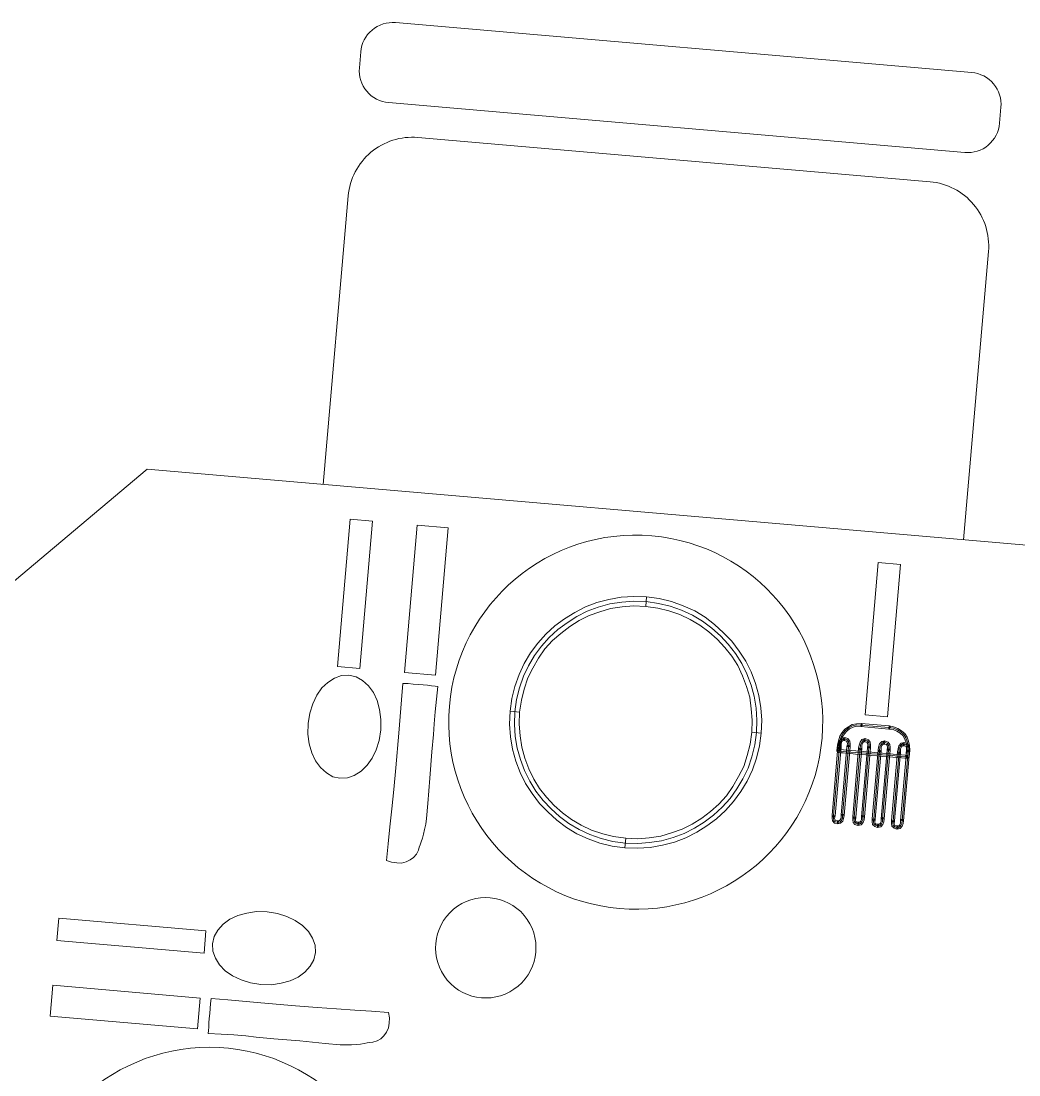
# Model space of a CAD drawing. Header units: millimetres. Extents: x 27 to 3754, y 31 to 1224.
# Drawn here: x 192.9 to 257, y 888.8 to 956.4 of the extents above; entities that cross this region are included whole.
import ezdxf

# ---------------------------------------------------------------- set-up
doc = ezdxf.new("R2010")
doc.units = ezdxf.units.MM
doc.layers.add('forniture', color=253, linetype='Continuous', lineweight=9)
doc.styles.add('DIM', font='Arial')

# ---------------------------------------------------------------- blocks, each defined once
blk = doc.blocks.new('b62', base_point=(157.3746, 791.9181))
at = {"layer": 'forniture'}
for p, q in [((253.973712, 953.105829), (216.98303, 956.306785)), ((214.750161, 954.429578), (214.661246, 953.402059)), ((253.529135, 947.968234), (216.538453, 951.16919)), ((255.850919, 950.87296), (255.762004, 949.845441)), ((251.296266, 946.091027), (218.41566, 948.936322)), ((213.949922, 945.181908), (212.347804, 926.667613)), ((255.05068, 941.62529), (253.448562, 923.110995)), ((201.045095, 927.645683), (192.11362, 920.136855)), ((369.558203, 913.063549), (201.045095, 927.645683)), ((214.075319, 924.430514), (213.257481, 914.979464)), ((215.504204, 924.306866), (214.075319, 924.430514)), ((214.075319, 924.430514), (214.075319, 924.430514)), ((214.686366, 914.855816), (215.504204, 924.306866)), ((218.382385, 924.057805), (217.564547, 914.606755)), ((220.362411, 923.886466), (218.382385, 924.057805)), ((218.382385, 924.057805), (218.382385, 924.057805)), ((219.544573, 914.435416), (220.362411, 923.886466)), ((247.974425, 921.661608), (247.128324, 911.883956)), ((249.403309, 921.537961), (247.974425, 921.661608)), ((247.974425, 921.661608), (247.974425, 921.661608)), ((248.557209, 911.760309), (249.403309, 921.537961)), ((230.679444, 919.291902), (229.901213, 919.091894)), ((231.472788, 919.428906), (230.679444, 919.291902)), ((232.279479, 919.482493), (231.472788, 919.428906)), ((232.273396, 919.174537), (231.50753, 919.117417)), ((233.073021, 919.146473), (232.273396, 919.174537)), ((233.099517, 919.452662), (232.279479, 919.482493)), ((233.046525, 918.840283), (233.099517, 919.452662)), ((233.099517, 919.452662), (233.046525, 918.840283)), ((233.865581, 919.036758), (233.073021, 919.146473)), ((233.073021, 919.146473), (233.073021, 919.146473)), ((233.91249, 919.341181), (233.099517, 919.452662)), ((233.099517, 919.452662), (233.099517, 919.452662)), ((234.697984, 919.149816), (233.91249, 919.341181)), ((235.456, 918.878567), (234.697984, 919.149816)), ((229.177155, 918.804937), (228.488623, 918.453209)), ((229.29708, 918.527208), (228.630727, 918.194126)), ((229.901213, 919.091894), (229.177155, 918.804937)), ((229.99896, 918.795519), (229.29708, 918.527208)), ((229.417006, 918.249479), (230.096706, 918.499144)), ((230.736365, 918.99906), (229.99896, 918.795519)), ((230.096706, 918.499144), (230.793286, 918.706217)), ((231.50753, 919.117417), (230.736365, 918.99906)), ((230.793286, 918.706217), (231.542272, 918.805929)), ((231.542272, 918.805929), (232.267312, 918.866581)), ((232.267312, 918.866581), (233.046525, 918.840283)), ((233.046525, 918.840283), (233.046525, 918.840283)), ((233.046525, 918.840283), (233.818673, 918.732335)), ((233.818673, 918.732335), (234.522517, 918.548036)), ((234.61025, 918.848926), (233.865581, 919.036758)), ((234.522517, 918.548036), (235.24324, 918.321145)), ((235.34962, 918.599856), (234.61025, 918.848926)), ((236.0411, 918.272668), (235.34962, 918.599856)), ((236.188305, 918.547847), (235.456, 918.878567)), ((236.852306, 918.140775), (236.188305, 918.547847)), ((227.835617, 918.03671), (227.22167, 917.596265)), ((227.9999, 917.796273), (227.406366, 917.354063)), ((228.488623, 918.453209), (227.835617, 918.03671)), ((228.630727, 918.194126), (227.9999, 917.796273)), ((228.164184, 917.555837), (228.772832, 917.935043)), ((228.772832, 917.935043), (229.417006, 918.249479)), ((235.24324, 918.321145), (235.893894, 917.997489)), ((235.893894, 917.997489), (236.520603, 917.634775)), ((236.686454, 917.887775), (236.0411, 918.272668)), ((237.285685, 917.445177), (236.686454, 917.887775)), ((237.470182, 917.675997), (236.852306, 918.140775)), ((227.22167, 917.596265), (226.639716, 917.050225)), ((227.406366, 917.354063), (226.848357, 916.847081)), ((227.056999, 916.643937), (227.591062, 917.11186)), ((227.591062, 917.11186), (228.164184, 917.555837)), ((236.520603, 917.634775), (237.101187, 917.214356)), ((237.101187, 917.214356), (237.635646, 916.736232)), ((237.83879, 916.944874), (237.285685, 917.445177)), ((238.041934, 917.153515), (237.470182, 917.675997)), ((238.571095, 916.614153), (238.041934, 917.153515)), ((226.117234, 916.478473), (225.652457, 915.860597)), ((226.639716, 917.050225), (226.117234, 916.478473)), ((226.848357, 916.847081), (226.348054, 916.293975)), ((226.578875, 916.109478), (227.056999, 916.643937)), ((237.635646, 916.736232), (238.123982, 916.200403)), ((238.347538, 916.407278), (237.83879, 916.944874)), ((239.050598, 915.97626), (238.571095, 916.614153)), ((225.652457, 915.860597), (225.243618, 915.176183)), ((226.348054, 916.293975), (225.905456, 915.694745)), ((226.158456, 915.528894), (226.578875, 916.109478)), ((238.123982, 916.200403), (238.569725, 915.647694)), ((238.810162, 915.811977), (238.347538, 916.407278)), ((239.208014, 915.18115), (238.810162, 915.811977)), ((239.467097, 915.323254), (239.050598, 915.97626)), ((225.243618, 915.176183), (224.914664, 914.464291)), ((225.905456, 915.694745), (225.518797, 915.028978)), ((225.793975, 914.881772), (226.158456, 915.528894)), ((238.569725, 915.647694), (238.948932, 915.039046)), ((239.541096, 914.514797), (239.208014, 915.18115)), ((239.818825, 914.634722), (239.467097, 915.323254)), ((213.515978, 914.401827), (213.069649, 914.234794)), ((213.257481, 914.979464), (214.686366, 914.855816)), ((213.990768, 914.422438), (213.515978, 914.401827)), ((214.454959, 914.320573), (213.990768, 914.422438)), ((213.990768, 914.422438), (213.990768, 914.422438)), ((217.564547, 914.606755), (219.544573, 914.435416)), ((224.914664, 914.464291), (224.643415, 913.706275)), ((225.518797, 915.028978), (225.193375, 914.357911)), ((225.472086, 914.251531), (225.793975, 914.881772)), ((238.948932, 915.039046), (239.263367, 914.394871)), ((239.807641, 913.792505), (239.541096, 914.514797)), ((240.104016, 913.890251), (239.818825, 914.634722)), ((212.6349, 913.963933), (212.254324, 913.606121)), ((213.069649, 914.234794), (212.6349, 913.963933)), ((214.865961, 914.079352), (214.454959, 914.320573)), ((215.247718, 913.737835), (214.865961, 914.079352)), ((215.561171, 913.319966), (215.247718, 913.737835)), ((217.370046, 912.834389), (217.461898, 913.895846)), ((217.461898, 913.895846), (217.790267, 913.887996)), ((217.790267, 913.887996), (218.116869, 913.859734)), ((218.116869, 913.859734), (218.443471, 913.831472)), ((218.443471, 913.831472), (218.749661, 913.804976)), ((218.749661, 913.804976), (219.035437, 913.780247)), ((219.035437, 913.780247), (219.299035, 913.736871)), ((219.299035, 913.736871), (219.523574, 913.717441)), ((225.193375, 914.357911), (224.944305, 913.618541)), ((225.245195, 913.530807), (225.472086, 914.251531)), ((239.263367, 914.394871), (239.511266, 913.694759)), ((240.012948, 913.075512), (239.807641, 913.792505)), ((240.305791, 913.132433), (240.104016, 913.890251)), ((211.926154, 913.140947), (211.672569, 912.587058)), ((212.254324, 913.606121), (211.926154, 913.140947)), ((215.804555, 912.805333), (215.561171, 913.319966)), ((219.523574, 913.717441), (219.707288, 913.701543)), ((219.707288, 913.701543), (219.61622, 912.886804)), ((224.643415, 913.706275), (224.45205, 912.920781)), ((224.944305, 913.618541), (224.756473, 912.873872)), ((225.060896, 912.826964), (225.245195, 913.530807)), ((239.511266, 913.694759), (239.720106, 913.018591)), ((240.131306, 912.304347), (240.012948, 913.075512)), ((240.442794, 912.339089), (240.305791, 913.132433)), ((211.672569, 912.587058), (211.476689, 911.987043)), ((215.959222, 912.216116), (215.804555, 912.805333)), ((217.186341, 910.711475), (217.370046, 912.834389)), ((219.61622, 912.886804), (219.525152, 912.072065)), ((224.45205, 912.920781), (224.340569, 912.107808)), ((224.756473, 912.873872), (224.646758, 912.081312)), ((224.952948, 912.054816), (225.060896, 912.826964)), ((239.720106, 913.018591), (239.819817, 912.269605)), ((211.476689, 911.987043), (211.377572, 911.316959)), ((216.049119, 911.591372), (215.959222, 912.216116)), ((219.525152, 912.072065), (219.458029, 911.296385)), ((224.340569, 912.107808), (224.310739, 911.28777)), ((224.340569, 912.107808), (224.340569, 912.107808)), ((224.340569, 912.107808), (224.952948, 912.054816)), ((224.952948, 912.054816), (224.340569, 912.107808)), ((224.646758, 912.081312), (224.618694, 911.281686)), ((224.92665, 911.275603), (224.952948, 912.054816)), ((224.952948, 912.054816), (224.952948, 912.054816)), ((239.819817, 912.269605), (239.880469, 911.544565)), ((240.188425, 911.538482), (240.131306, 912.304347)), ((240.496381, 911.532398), (240.442794, 912.339089)), ((247.128324, 911.883956), (248.557209, 911.760309)), ((211.377572, 911.316959), (211.360107, 910.639809)), ((216.031653, 910.914222), (216.049119, 911.591372)), ((219.458029, 911.296385), (219.420151, 910.621002)), ((224.310739, 911.28777), (224.362559, 910.460666)), ((224.618694, 911.281686), (224.674047, 910.495408)), ((224.985536, 910.53015), (224.92665, 911.275603)), ((239.880469, 911.544565), (239.854171, 910.765352)), ((240.160361, 910.738856), (240.188425, 911.538482)), ((240.46655, 910.71236), (240.496381, 911.532398)), ((246.053917, 911.113178), (245.835659, 910.967541)), ((245.891598, 910.901004), (246.089443, 911.048408)), ((246.292587, 911.257049), (246.053917, 911.113178)), ((246.089443, 911.048408), (246.326347, 911.171866)), ((246.124969, 910.983637), (246.360106, 911.086683)), ((246.585429, 911.31397), (246.292587, 911.257049)), ((246.326347, 911.171866), (246.578364, 911.23232)), ((246.360106, 911.086683), (246.571298, 911.150669)), ((246.571298, 911.150669), (246.857075, 911.12594)), ((246.578364, 911.23232), (246.865907, 911.228003)), ((246.874739, 911.330066), (246.585429, 911.31397)), ((246.874739, 911.330066), (246.857075, 911.12594)), ((246.857075, 911.12594), (246.921846, 911.161466)), ((246.857075, 911.12594), (246.857075, 911.12594)), ((246.857075, 911.12594), (246.857075, 911.12594)), ((246.857075, 911.12594), (248.653387, 910.970497)), ((246.865907, 911.228003), (248.662219, 911.072561)), ((246.874739, 911.330066), (246.874739, 911.330066)), ((246.932444, 911.283942), (246.874739, 911.330066)), ((246.874739, 911.330066), (246.874739, 911.330066)), ((248.671051, 911.174624), (246.874739, 911.330066)), ((246.921846, 911.161466), (246.947557, 911.220937)), ((246.947557, 911.220937), (246.932444, 911.283942)), ((248.671051, 911.174624), (248.653387, 910.970497)), ((248.662219, 911.072561), (248.946229, 911.027418)), ((248.671051, 911.174624), (248.671051, 911.174624)), ((248.728756, 911.128499), (248.671051, 911.174624)), ((248.671051, 911.174624), (248.671051, 911.174624)), ((248.953295, 911.109069), (248.671051, 911.174624)), ((248.718158, 911.006023), (248.743869, 911.065495)), ((248.743869, 911.065495), (248.728756, 911.128499)), ((248.946229, 911.027418), (249.204528, 910.922805)), ((249.232006, 911.002689), (248.953295, 911.109069)), ((211.360107, 910.639809), (211.450004, 910.015065)), ((215.932537, 910.244138), (216.031653, 910.914222)), ((216.993805, 908.486498), (217.186341, 910.711475)), ((219.420151, 910.621002), (219.322999, 909.498307)), ((224.362559, 910.460666), (224.501329, 909.687735)), ((224.674047, 910.495408), (224.794171, 909.744656)), ((225.087014, 909.801577), (224.985536, 910.53015)), ((239.854171, 910.765352), (239.746223, 909.993205)), ((239.854171, 910.765352), (239.854171, 910.765352)), ((240.46655, 910.71236), (239.854171, 910.765352)), ((239.854171, 910.765352), (240.46655, 910.71236)), ((240.050646, 909.946296), (240.160361, 910.738856)), ((240.35507, 909.899388), (240.46655, 910.71236)), ((240.46655, 910.71236), (240.46655, 910.71236)), ((245.507489, 910.502367), (245.421522, 910.22189)), ((245.621133, 910.389706), (245.48276, 910.21659)), ((245.503172, 910.214824), (245.587373, 910.474889)), ((245.652928, 910.757133), (245.507489, 910.502367)), ((245.584823, 910.207759), (245.667257, 910.447411)), ((245.587373, 910.474889), (245.731046, 910.709242)), ((245.830558, 910.43328), (245.621133, 910.389706)), ((245.835659, 910.967541), (245.652928, 910.757133)), ((245.667257, 910.447411), (245.809163, 910.661352)), ((245.765788, 910.397754), (245.719663, 910.340049)), ((245.765788, 910.397754), (245.719663, 910.340049)), ((245.731046, 910.709242), (245.891598, 910.901004)), ((245.830558, 910.43328), (245.765788, 910.397754)), ((245.830558, 910.43328), (245.765788, 910.397754)), ((245.809163, 910.661352), (245.947537, 910.834467)), ((245.812894, 910.229153), (245.830558, 910.43328)), ((245.821726, 910.331217), (245.830558, 910.43328)), ((246.029386, 910.354378), (245.830558, 910.43328)), ((245.830558, 910.43328), (245.830558, 910.43328)), ((245.830558, 910.43328), (245.830558, 910.43328)), ((245.830558, 910.43328), (245.830558, 910.43328)), ((245.947537, 910.834467), (246.124969, 910.983637)), ((246.139497, 910.200891), (246.029386, 910.354378)), ((247.1405, 910.361056), (246.929308, 910.29707)), ((247.1405, 910.361056), (247.075729, 910.32553)), ((247.1405, 910.361056), (247.075729, 910.32553)), ((247.122836, 910.15693), (247.1405, 910.361056)), ((247.131668, 910.258993), (247.1405, 910.361056)), ((247.339327, 910.282154), (247.1405, 910.361056)), ((247.1405, 910.361056), (247.1405, 910.361056)), ((247.1405, 910.361056), (247.1405, 910.361056)), ((247.1405, 910.361056), (247.1405, 910.361056)), ((248.653387, 910.970497), (248.718158, 911.006023)), ((248.653387, 910.970497), (248.653387, 910.970497)), ((248.653387, 910.970497), (248.653387, 910.970497)), ((248.653387, 910.970497), (248.939164, 910.945768)), ((248.939164, 910.945768), (249.17705, 910.842921)), ((249.17705, 910.842921), (249.370578, 910.702781)), ((249.204528, 910.922805), (249.418469, 910.780899)), ((249.46636, 910.859017), (249.232006, 911.002689)), ((249.370578, 910.702781), (249.543693, 910.564408)), ((249.418469, 910.780899), (249.61023, 910.620346)), ((249.676767, 910.676285), (249.46636, 910.859017)), ((249.543693, 910.564408), (249.650272, 910.370096)), ((249.61023, 910.620346), (249.735455, 910.403855)), ((249.650272, 910.370096), (249.755083, 910.155371)), ((249.820638, 910.437615), (249.676767, 910.676285)), ((249.735455, 910.403855), (249.8385, 910.168718)), ((249.921917, 910.182065), (249.820638, 910.437615)), ((211.450004, 910.015065), (211.606437, 909.44626)), ((215.736657, 909.644124), (215.932537, 910.244138)), ((224.501329, 909.687735), (224.701337, 908.909504)), ((224.794171, 909.744656), (224.997712, 909.00725)), ((225.294087, 909.104997), (225.087014, 909.801577)), ((239.746223, 909.993205), (239.560158, 909.268948)), ((239.861048, 909.181214), (240.050646, 909.946296)), ((240.161938, 909.093481), (240.35507, 909.899388)), ((245.38796, 909.83405), (245.00642, 905.42492)), ((245.490023, 909.825218), (245.108483, 905.416088)), ((245.210546, 905.407257), (245.592087, 909.816386)), ((245.355967, 909.939646), (245.324172, 909.572218)), ((245.421522, 910.22189), (245.355967, 909.939646)), ((245.402091, 909.997351), (245.355967, 909.939646)), ((245.355967, 909.939646), (245.355967, 909.939646)), ((245.355967, 909.939646), (245.355967, 909.939646)), ((245.355967, 909.939646), (245.560093, 909.921982)), ((245.426037, 910.03641), (245.38796, 909.83405)), ((245.38796, 909.83405), (245.38796, 909.83405)), ((245.38796, 909.83405), (245.38796, 909.83405)), ((245.38796, 909.83405), (245.423486, 909.769279)), ((245.592087, 909.816386), (245.38796, 909.83405)), ((245.465096, 910.012464), (245.402091, 909.997351)), ((245.423486, 909.769279), (245.481191, 909.723154)), ((245.48276, 910.21659), (245.426037, 910.03641)), ((245.426235, 909.563386), (245.45803, 909.930814)), ((245.45803, 909.930814), (245.503172, 910.214824)), ((245.524567, 909.986752), (245.465096, 910.012464)), ((245.481191, 909.723154), (245.545962, 909.758681)), ((245.507687, 910.029344), (245.490023, 909.825218)), ((245.562644, 910.189112), (245.507687, 910.029344)), ((245.560093, 909.921982), (245.524567, 909.986752)), ((245.528298, 909.554554), (245.560093, 909.921982)), ((245.545962, 909.758681), (245.592087, 909.816386)), ((245.560093, 909.921982), (245.584823, 910.207759)), ((245.560093, 909.921982), (245.560093, 909.921982)), ((245.560093, 909.921982), (245.560093, 909.921982)), ((245.654893, 910.304523), (245.562644, 910.189112)), ((245.964813, 909.845829), (245.583273, 905.436699)), ((245.589338, 910.022278), (245.642528, 910.161634)), ((245.592087, 909.816386), (245.589338, 910.022278)), ((245.592087, 909.816386), (245.592087, 909.816386)), ((245.592087, 909.816386), (245.592087, 909.816386)), ((245.642528, 910.161634), (245.688652, 910.219339)), ((245.821726, 910.331217), (245.654893, 910.304523)), ((245.685336, 905.427867), (246.066876, 909.836997)), ((245.688652, 910.219339), (245.812894, 910.229153)), ((245.719663, 910.340049), (245.755189, 910.275278)), ((245.719663, 910.340049), (245.755189, 910.275278)), ((245.755189, 910.275278), (245.812894, 910.229153)), ((245.755189, 910.275278), (245.812894, 910.229153)), ((245.787399, 905.419035), (246.16894, 909.828165)), ((245.812894, 910.229153), (245.821726, 910.331217)), ((245.812894, 910.229153), (245.812894, 910.229153)), ((245.812894, 910.229153), (245.933604, 910.198143)), ((245.812894, 910.229153), (245.812894, 910.229153)), ((245.812894, 910.229153), (245.812894, 910.229153)), ((245.981495, 910.27626), (245.821726, 910.331217)), ((245.821726, 910.331217), (245.821726, 910.331217)), ((245.821726, 910.331217), (245.821726, 910.331217)), ((245.821726, 910.331217), (245.821726, 910.331217)), ((245.821726, 910.331217), (245.821726, 910.331217)), ((245.821726, 910.331217), (245.821726, 910.331217)), ((245.933604, 910.198143), (245.96913, 910.133372)), ((246.001123, 910.027776), (245.964813, 909.845829)), ((246.010938, 909.903534), (245.964813, 909.845829)), ((245.964813, 909.845829), (245.964813, 909.845829)), ((245.964813, 909.845829), (245.964813, 909.845829)), ((245.964813, 909.845829), (246.16894, 909.828165)), ((245.96913, 910.133372), (246.001123, 910.027776)), ((246.054313, 910.167132), (245.981495, 910.27626)), ((246.073942, 909.918647), (246.010938, 909.903534)), ((246.082774, 910.02071), (246.054313, 910.167132)), ((246.066876, 909.836997), (246.082774, 910.02071)), ((246.133413, 909.892935), (246.073942, 909.918647)), ((246.16894, 909.828165), (246.133413, 909.892935)), ((246.164424, 910.013645), (246.139497, 910.200891)), ((246.16894, 909.828165), (246.164424, 910.013645)), ((246.16894, 909.828165), (246.16894, 909.828165)), ((246.16894, 909.828165), (246.16894, 909.828165)), ((246.716548, 909.739647), (246.335008, 905.330518)), ((246.818611, 909.730815), (246.437071, 905.321686)), ((246.539134, 905.312854), (246.920674, 909.721983)), ((246.754624, 909.942007), (246.716548, 909.739647)), ((246.716548, 909.739647), (246.716548, 909.739647)), ((246.716548, 909.739647), (246.716548, 909.739647)), ((246.716548, 909.739647), (246.752074, 909.674876)), ((246.920674, 909.721983), (246.716548, 909.739647)), ((246.752074, 909.674876), (246.809779, 909.628752)), ((246.811347, 910.122188), (246.754624, 909.942007)), ((246.929308, 910.29707), (246.811347, 910.122188)), ((246.836275, 909.934941), (246.818611, 909.730815)), ((246.891231, 910.09471), (246.836275, 909.934941)), ((246.87455, 909.664278), (246.920674, 909.721983)), ((246.985247, 910.230533), (246.891231, 910.09471)), ((247.274755, 909.773605), (246.891448, 905.344063)), ((246.917926, 909.927876), (246.971115, 910.067231)), ((246.920674, 909.721983), (246.917926, 909.927876)), ((246.920674, 909.721983), (246.920674, 909.721983)), ((246.920674, 909.721983), (246.920674, 909.721983)), ((246.971115, 910.067231), (247.041185, 910.163995)), ((247.131668, 910.258993), (246.985247, 910.230533)), ((246.993511, 905.335231), (247.376818, 909.764773)), ((247.075729, 910.32553), (247.029605, 910.267825)), ((247.075729, 910.32553), (247.029605, 910.267825)), ((247.029605, 910.267825), (247.065131, 910.203054)), ((247.029605, 910.267825), (247.065131, 910.203054)), ((247.041185, 910.163995), (247.122836, 910.15693)), ((247.065131, 910.203054), (247.122836, 910.15693)), ((247.065131, 910.203054), (247.122836, 910.15693)), ((247.095574, 905.326399), (247.478881, 909.755941)), ((247.122836, 910.15693), (247.131668, 910.258993)), ((247.122836, 910.15693), (247.122836, 910.15693)), ((247.122836, 910.15693), (247.243545, 910.125919)), ((247.122836, 910.15693), (247.122836, 910.15693)), ((247.122836, 910.15693), (247.122836, 910.15693)), ((247.291436, 910.204037), (247.131668, 910.258993)), ((247.131668, 910.258993), (247.131668, 910.258993)), ((247.131668, 910.258993), (247.131668, 910.258993)), ((247.131668, 910.258993), (247.131668, 910.258993)), ((247.131668, 910.258993), (247.131668, 910.258993)), ((247.131668, 910.258993), (247.131668, 910.258993)), ((247.243545, 910.125919), (247.279071, 910.061148)), ((247.311065, 909.955552), (247.274755, 909.773605)), ((247.320879, 909.83131), (247.274755, 909.773605)), ((247.274755, 909.773605), (247.274755, 909.773605)), ((247.274755, 909.773605), (247.274755, 909.773605)), ((247.274755, 909.773605), (247.478881, 909.755941)), ((247.279071, 910.061148), (247.311065, 909.955552)), ((247.364255, 910.094908), (247.291436, 910.204037)), ((247.383883, 909.846424), (247.320879, 909.83131)), ((247.449438, 910.128668), (247.339327, 910.282154)), ((247.392715, 909.948487), (247.364255, 910.094908)), ((247.376818, 909.764773), (247.392715, 909.948487)), ((247.443355, 909.820712), (247.383883, 909.846424)), ((247.478881, 909.755941), (247.443355, 909.820712)), ((247.474366, 909.941421), (247.449438, 910.128668)), ((247.478881, 909.755941), (247.474366, 909.941421)), ((247.478881, 909.755941), (247.478881, 909.755941)), ((247.478881, 909.755941), (247.478881, 909.755941)), ((247.998029, 909.813844), (247.959952, 909.611485)), ((248.056518, 910.014438), (247.998029, 909.813844)), ((248.213537, 910.165374), (248.056518, 910.014438)), ((248.079679, 909.806779), (248.062015, 909.602653)), ((248.134636, 909.966547), (248.079679, 909.806779)), ((248.247297, 910.080191), (248.134636, 909.966547)), ((248.16133, 909.799713), (248.212753, 909.918656)), ((248.164079, 909.593821), (248.16133, 909.799713)), ((248.212753, 909.918656), (248.281057, 909.995008)), ((248.40255, 910.210715), (248.213537, 910.165374)), ((248.393718, 910.108652), (248.247297, 910.080191)), ((248.281057, 909.995008), (248.384887, 910.006588)), ((248.33778, 910.175189), (248.291655, 910.117484)), ((248.33778, 910.175189), (248.291655, 910.117484)), ((248.291655, 910.117484), (248.327181, 910.052713)), ((248.291655, 910.117484), (248.327181, 910.052713)), ((248.327181, 910.052713), (248.384887, 910.006588)), ((248.327181, 910.052713), (248.384887, 910.006588)), ((248.40255, 910.210715), (248.33778, 910.175189)), ((248.40255, 910.210715), (248.33778, 910.175189)), ((248.384887, 910.006588), (248.40255, 910.210715)), ((248.384887, 910.006588), (248.393718, 910.108652)), ((248.384887, 910.006588), (248.384887, 910.006588)), ((248.384887, 910.006588), (248.505596, 909.975577)), ((248.384887, 910.006588), (248.384887, 910.006588)), ((248.384887, 910.006588), (248.384887, 910.006588)), ((248.393718, 910.108652), (248.40255, 910.210715)), ((248.553487, 910.053695), (248.393718, 910.108652)), ((248.393718, 910.108652), (248.393718, 910.108652)), ((248.393718, 910.108652), (248.393718, 910.108652)), ((248.393718, 910.108652), (248.393718, 910.108652)), ((248.393718, 910.108652), (248.393718, 910.108652)), ((248.393718, 910.108652), (248.393718, 910.108652)), ((248.601378, 910.131813), (248.40255, 910.210715)), ((248.40255, 910.210715), (248.40255, 910.210715)), ((248.40255, 910.210715), (248.40255, 910.210715)), ((248.40255, 910.210715), (248.40255, 910.210715)), ((248.505596, 909.975577), (248.541122, 909.910807)), ((248.573115, 909.805211), (248.536805, 909.623263)), ((248.58293, 909.680969), (248.536805, 909.623263)), ((248.541122, 909.910807), (248.573115, 909.805211)), ((248.626305, 909.944566), (248.553487, 910.053695)), ((248.645934, 909.696082), (248.58293, 909.680969)), ((248.711489, 909.978326), (248.601378, 910.131813)), ((248.654766, 909.798145), (248.626305, 909.944566)), ((248.638868, 909.614432), (248.654766, 909.798145)), ((248.705405, 909.67037), (248.645934, 909.696082)), ((248.740932, 909.6056), (248.705405, 909.67037)), ((248.736416, 909.79108), (248.711489, 909.978326)), ((248.740932, 909.6056), (248.736416, 909.79108)), ((249.2432, 909.706095), (249.205123, 909.503735)), ((249.299922, 909.886276), (249.2432, 909.706095)), ((249.438296, 910.059391), (249.299922, 909.886276)), ((249.32485, 909.699029), (249.307186, 909.494903)), ((249.379806, 909.858797), (249.32485, 909.699029)), ((249.472055, 909.974208), (249.379806, 909.858797)), ((249.406501, 909.691964), (249.459691, 909.831319)), ((249.409249, 909.486071), (249.406501, 909.691964)), ((249.647721, 910.102965), (249.438296, 910.059391)), ((249.459691, 909.831319), (249.505815, 909.889024)), ((249.638889, 910.000902), (249.472055, 909.974208)), ((249.505815, 909.889024), (249.630057, 909.898839)), ((249.58295, 910.067439), (249.536826, 910.009734)), ((249.58295, 910.067439), (249.536826, 910.009734)), ((249.536826, 910.009734), (249.572352, 909.944963)), ((249.536826, 910.009734), (249.572352, 909.944963)), ((249.572352, 909.944963), (249.630057, 909.898839)), ((249.572352, 909.944963), (249.630057, 909.898839)), ((249.647721, 910.102965), (249.58295, 910.067439)), ((249.647721, 910.102965), (249.58295, 910.067439)), ((249.630057, 909.898839), (249.647721, 910.102965)), ((249.630057, 909.898839), (249.638889, 910.000902)), ((249.630057, 909.898839), (249.630057, 909.898839)), ((249.630057, 909.898839), (249.750767, 909.867828)), ((249.630057, 909.898839), (249.630057, 909.898839)), ((249.630057, 909.898839), (249.630057, 909.898839)), ((249.638889, 910.000902), (249.647721, 910.102965)), ((249.798657, 909.945945), (249.638889, 910.000902)), ((249.638889, 910.000902), (249.638889, 910.000902)), ((249.638889, 910.000902), (249.638889, 910.000902)), ((249.638889, 910.000902), (249.638889, 910.000902)), ((249.638889, 910.000902), (249.638889, 910.000902)), ((249.638889, 910.000902), (249.638889, 910.000902)), ((249.846548, 910.024063), (249.647721, 910.102965)), ((249.647721, 910.102965), (249.647721, 910.102965)), ((249.647721, 910.102965), (249.647721, 910.102965)), ((249.647721, 910.102965), (249.647721, 910.102965)), ((249.750767, 909.867828), (249.786293, 909.803057)), ((249.755083, 910.155371), (249.817304, 909.923766)), ((249.818286, 909.697461), (249.781976, 909.515514)), ((249.786293, 909.803057), (249.818286, 909.697461)), ((249.817304, 909.923766), (249.792574, 909.63799)), ((249.871476, 909.836817), (249.798657, 909.945945)), ((249.8385, 910.168718), (249.898954, 909.916701)), ((249.956659, 909.870576), (249.846548, 910.024063)), ((249.899937, 909.690396), (249.871476, 909.836817)), ((249.884039, 909.506682), (249.899937, 909.690396)), ((249.898954, 909.916701), (249.894637, 909.629158)), ((249.980605, 909.909635), (249.921917, 910.182065)), ((249.981587, 909.68333), (249.956659, 909.870576)), ((249.996701, 909.620326), (249.980605, 909.909635)), ((249.986102, 909.49785), (249.981587, 909.68333)), ((211.606437, 909.44626), (211.849821, 908.931628)), ((215.156668, 908.645473), (215.484838, 909.110646)), ((215.484838, 909.110646), (215.736657, 909.644124)), ((219.322999, 909.498307), (219.178155, 907.824471)), ((224.997712, 909.00725), (225.266023, 908.305371)), ((225.543752, 908.425297), (225.294087, 909.104997)), ((239.560158, 909.268948), (239.335033, 908.568637)), ((239.613744, 908.462257), (239.861048, 909.181214)), ((239.892456, 908.355877), (240.161938, 909.093481)), ((245.370296, 909.629923), (245.324172, 909.572218)), ((245.324172, 909.572218), (245.417403, 909.461323)), ((245.324172, 909.572218), (245.359698, 909.507447)), ((245.417403, 909.461323), (245.324172, 909.572218)), ((245.324172, 909.572218), (245.528298, 909.554554)), ((245.359698, 909.507447), (245.417403, 909.461323)), ((245.435067, 909.665449), (245.370296, 909.629923)), ((245.417403, 909.461323), (245.539879, 909.450725)), ((245.548711, 909.552788), (245.426235, 909.563386)), ((245.557543, 909.654851), (245.435067, 909.665449)), ((245.435067, 909.665449), (245.528298, 909.554554)), ((245.528298, 909.554554), (245.435067, 909.665449)), ((245.539879, 909.450725), (245.723593, 909.434827)), ((245.732425, 909.53689), (245.548711, 909.552788)), ((245.741257, 909.638954), (245.557543, 909.654851)), ((245.723593, 909.434827), (245.948132, 909.415397)), ((245.956964, 909.51746), (245.732425, 909.53689)), ((245.965796, 909.619523), (245.741257, 909.638954)), ((245.948132, 909.415397), (246.213496, 909.392434)), ((246.222328, 909.494497), (245.956964, 909.51746)), ((246.23116, 909.59656), (245.965796, 909.619523)), ((246.213496, 909.392434), (246.519685, 909.365938)), ((246.528517, 909.468001), (246.222328, 909.494497)), ((246.537349, 909.570064), (246.23116, 909.59656)), ((246.519685, 909.365938), (246.846288, 909.337676)), ((246.855119, 909.439739), (246.528517, 909.468001)), ((246.863951, 909.541802), (246.537349, 909.570064)), ((246.809779, 909.628752), (246.87455, 909.664278)), ((246.846288, 909.337676), (247.17289, 909.309413)), ((247.181722, 909.411477), (246.855119, 909.439739)), ((247.190554, 909.51354), (246.863951, 909.541802)), ((247.17289, 909.309413), (247.540317, 909.277618)), ((247.549149, 909.379682), (247.181722, 909.411477)), ((247.557981, 909.481745), (247.190554, 909.51354)), ((247.540317, 909.277618), (247.887332, 909.24759)), ((247.896164, 909.349653), (247.549149, 909.379682)), ((247.904996, 909.451716), (247.557981, 909.481745)), ((247.959952, 909.611485), (247.578412, 905.202355)), ((248.062015, 909.602653), (247.680475, 905.193523)), ((247.782538, 905.184691), (248.164079, 909.593821)), ((247.887332, 909.24759), (248.234347, 909.217561)), ((248.243179, 909.319624), (247.896164, 909.349653)), ((248.252011, 909.421688), (247.904996, 909.451716)), ((247.959952, 909.611485), (247.959952, 909.611485)), ((247.959952, 909.611485), (247.959952, 909.611485)), ((247.959952, 909.611485), (247.995478, 909.546714)), ((248.164079, 909.593821), (247.959952, 909.611485)), ((247.995478, 909.546714), (248.053183, 909.500589)), ((248.053183, 909.500589), (248.117954, 909.536116)), ((248.117954, 909.536116), (248.164079, 909.593821)), ((248.536805, 909.623263), (248.155265, 905.214134)), ((248.164079, 909.593821), (248.164079, 909.593821)), ((248.164079, 909.593821), (248.164079, 909.593821)), ((248.234347, 909.217561), (248.581362, 909.187533)), ((248.590194, 909.289596), (248.243179, 909.319624)), ((248.599025, 909.391659), (248.252011, 909.421688)), ((248.257328, 905.205302), (248.638868, 909.614432)), ((248.359391, 905.19647), (248.740932, 909.6056)), ((248.536805, 909.623263), (248.536805, 909.623263)), ((248.536805, 909.623263), (248.536805, 909.623263)), ((248.536805, 909.623263), (248.740932, 909.6056)), ((248.581362, 909.187533), (248.907964, 909.15927)), ((248.916796, 909.261334), (248.590194, 909.289596)), ((248.925628, 909.363397), (248.599025, 909.391659)), ((248.740932, 909.6056), (248.740932, 909.6056)), ((248.740932, 909.6056), (248.740932, 909.6056)), ((249.205123, 909.503735), (248.823583, 905.094606)), ((248.907964, 909.15927), (249.193741, 909.134541)), ((249.202573, 909.236604), (248.916796, 909.261334)), ((249.211404, 909.338667), (248.925628, 909.363397)), ((249.307186, 909.494903), (248.925646, 905.085774)), ((249.027709, 905.076942), (249.409249, 909.486071)), ((249.193741, 909.134541), (249.459105, 909.111578)), ((249.467937, 909.213641), (249.202573, 909.236604)), ((249.205123, 909.503735), (249.205123, 909.503735)), ((249.205123, 909.503735), (249.205123, 909.503735)), ((249.205123, 909.503735), (249.240649, 909.438964)), ((249.409249, 909.486071), (249.205123, 909.503735)), ((249.476769, 909.315704), (249.211404, 909.338667)), ((249.240649, 909.438964), (249.298354, 909.39284)), ((249.298354, 909.39284), (249.363125, 909.428366)), ((249.363125, 909.428366), (249.409249, 909.486071)), ((249.781976, 909.515514), (249.400436, 905.106385)), ((249.409249, 909.486071), (249.409249, 909.486071)), ((249.409249, 909.486071), (249.409249, 909.486071)), ((249.459105, 909.111578), (249.683644, 909.092148)), ((249.692476, 909.194211), (249.467937, 909.213641)), ((249.701308, 909.296274), (249.476769, 909.315704)), ((249.502499, 905.097553), (249.884039, 909.506682)), ((249.604562, 905.088721), (249.986102, 909.49785)), ((249.683644, 909.092148), (249.846945, 909.078016)), ((249.855777, 909.18008), (249.692476, 909.194211)), ((249.864609, 909.282143), (249.701308, 909.296274)), ((249.792574, 909.63799), (249.753714, 909.188912)), ((249.753714, 909.188912), (249.864609, 909.282143)), ((249.864609, 909.282143), (249.753714, 909.188912)), ((249.753714, 909.188912), (249.78924, 909.124141)), ((249.8281, 909.573219), (249.781976, 909.515514)), ((249.781976, 909.515514), (249.781976, 909.515514)), ((249.781976, 909.515514), (249.781976, 909.515514)), ((249.781976, 909.515514), (249.986102, 909.49785)), ((249.78924, 909.124141), (249.846945, 909.078016)), ((249.792574, 909.63799), (249.792574, 909.63799)), ((249.792574, 909.63799), (249.792574, 909.63799)), ((249.792574, 909.63799), (249.8281, 909.573219)), ((249.996701, 909.620326), (249.792574, 909.63799)), ((249.891105, 909.588332), (249.8281, 909.573219)), ((249.8281, 909.573219), (249.885806, 909.527094)), ((249.846945, 909.078016), (249.864609, 909.282143)), ((249.846945, 909.078016), (249.95784, 909.171248)), ((249.95784, 909.171248), (249.846945, 909.078016)), ((249.846945, 909.078016), (249.911716, 909.113543)), ((249.894637, 909.629158), (249.855777, 909.18008)), ((249.855777, 909.18008), (249.855777, 909.18008)), ((249.885806, 909.527094), (249.950576, 909.562621)), ((249.950576, 909.562621), (249.891105, 909.588332)), ((249.911716, 909.113543), (249.95784, 909.171248)), ((249.950576, 909.562621), (249.996701, 909.620326)), ((249.986102, 909.49785), (249.950576, 909.562621)), ((249.95784, 909.171248), (249.996701, 909.620326)), ((249.986102, 909.49785), (249.986102, 909.49785)), ((249.986102, 909.49785), (249.986102, 909.49785)), ((249.996701, 909.620326), (249.996701, 909.620326)), ((249.996701, 909.620326), (249.996701, 909.620326)), ((211.849821, 908.931628), (212.161508, 908.493346)), ((212.161508, 908.493346), (212.543265, 908.151829)), ((214.774325, 908.267249), (215.156668, 908.645473)), ((216.873691, 907.098438), (216.993805, 908.486498)), ((224.701337, 908.909504), (224.988294, 908.185446)), ((225.856421, 907.76071), (225.543752, 908.425297)), ((239.335033, 908.568637), (239.011378, 907.917983)), ((239.286556, 907.770778), (239.613744, 908.462257)), ((239.561735, 907.623572), (239.892456, 908.355877)), ((212.543265, 908.151829), (212.954266, 907.910609)), ((212.954266, 907.910609), (213.418458, 907.808744)), ((213.418458, 907.808744), (213.893247, 907.829355)), ((213.893247, 907.829355), (214.339577, 907.996387)), ((214.339577, 907.996387), (214.774325, 908.267249)), ((219.178155, 907.824471), (219.057257, 906.189693)), ((224.988294, 908.185446), (225.338256, 907.476501)), ((225.266023, 908.305371), (225.597339, 907.618605)), ((226.235628, 907.152062), (225.856421, 907.76071)), ((239.011378, 907.917983), (238.648664, 907.291275)), ((238.901663, 907.125423), (239.286556, 907.770778)), ((216.745528, 905.855034), (216.873691, 907.098438)), ((225.338256, 907.476501), (225.754755, 906.823495)), ((225.597339, 907.618605), (225.995191, 906.987778)), ((225.995191, 906.987778), (226.457815, 906.392478)), ((226.681371, 906.599353), (226.235628, 907.152062)), ((238.648664, 907.291275), (238.226478, 906.690278)), ((238.457299, 906.50578), (238.901663, 907.125423)), ((239.154663, 906.959571), (239.561735, 907.623572)), ((225.754755, 906.823495), (226.234258, 906.185603)), ((226.457815, 906.392478), (226.966562, 905.854882)), ((227.169706, 906.063523), (226.681371, 906.599353)), ((238.226478, 906.690278), (237.748354, 906.155818)), ((237.956995, 905.952674), (238.457299, 906.50578)), ((238.165637, 905.74953), (238.688119, 906.321282)), ((238.688119, 906.321282), (239.154663, 906.959571)), ((216.624431, 904.69328), (216.745528, 905.855034)), ((219.057257, 906.189693), (218.974236, 905.230299)), ((226.234258, 906.185603), (226.763419, 905.64624)), ((226.763419, 905.64624), (227.335171, 905.123758)), ((226.966562, 905.854882), (227.519668, 905.354579)), ((227.704166, 905.585399), (227.169706, 906.063523)), ((237.214291, 905.687896), (236.641169, 905.243919)), ((237.748354, 906.155818), (237.214291, 905.687896)), ((237.398987, 905.445693), (237.956995, 905.952674)), ((237.583683, 905.20349), (238.165637, 905.74953)), ((218.974236, 905.230299), (218.922029, 904.864638)), ((227.335171, 905.123758), (227.953047, 904.658981)), ((227.519668, 905.354579), (228.118899, 904.91198)), ((228.28475, 905.16498), (227.704166, 905.585399)), ((228.911459, 904.802266), (228.28475, 905.16498)), ((236.641169, 905.243919), (236.032521, 904.864712)), ((236.174626, 904.605629), (236.805453, 905.003482)), ((236.805453, 905.003482), (237.398987, 905.445693)), ((236.969736, 904.763046), (237.583683, 905.20349)), ((245.00642, 905.42492), (245.00642, 905.42492)), ((245.00642, 905.42492), (245.00642, 905.42492)), ((245.00642, 905.42492), (245.041946, 905.36015)), ((245.210546, 905.407257), (245.00642, 905.42492)), ((245.00642, 905.42492), (245.010935, 905.23944)), ((245.010935, 905.23944), (245.037629, 905.072606)), ((245.037629, 905.072606), (245.169919, 904.937766)), ((245.041946, 905.36015), (245.099651, 905.314025)), ((245.108483, 905.416088), (245.092586, 905.232375)), ((245.092586, 905.232375), (245.122813, 905.106366)), ((245.099651, 905.314025), (245.164422, 905.349551)), ((245.122813, 905.106366), (245.197398, 905.01765)), ((245.164422, 905.349551), (245.210546, 905.407257)), ((245.169919, 904.937766), (245.3501, 904.881043)), ((245.174236, 905.225309), (245.210546, 905.407257)), ((245.207996, 905.140126), (245.174236, 905.225309)), ((245.197398, 905.01765), (245.358932, 904.983106)), ((245.224876, 905.097534), (245.207996, 905.140126)), ((245.210546, 905.407257), (245.210546, 905.407257)), ((245.210546, 905.407257), (245.210546, 905.407257)), ((245.367764, 905.085169), (245.224876, 905.097534)), ((245.367764, 905.085169), (245.3501, 904.881043)), ((245.358932, 904.983106), (245.3501, 904.881043)), ((245.367764, 905.085169), (245.358932, 904.983106)), ((245.358932, 904.983106), (245.525766, 905.0098)), ((245.358932, 904.983106), (245.358932, 904.983106)), ((245.358932, 904.983106), (245.358932, 904.983106)), ((245.358932, 904.983106), (245.358932, 904.983106)), ((245.358932, 904.983106), (245.358932, 904.983106)), ((245.492007, 905.094984), (245.367764, 905.085169)), ((245.367764, 905.085169), (245.367764, 905.085169)), ((245.425469, 905.039045), (245.367764, 905.085169)), ((245.367764, 905.085169), (245.367764, 905.085169)), ((245.425469, 905.039045), (245.367764, 905.085169)), ((245.367764, 905.085169), (245.367764, 905.085169)), ((245.414871, 904.916569), (245.440583, 904.976041)), ((245.414871, 904.916569), (245.440583, 904.976041)), ((245.440583, 904.976041), (245.425469, 905.039045)), ((245.440583, 904.976041), (245.425469, 905.039045)), ((245.538131, 905.152689), (245.492007, 905.094984)), ((245.525766, 905.0098), (245.616249, 905.104798)), ((245.587788, 905.251219), (245.538131, 905.152689)), ((245.559526, 904.924617), (245.694366, 905.056907)), ((245.629398, 905.494405), (245.583273, 905.436699)), ((245.583273, 905.436699), (245.583273, 905.436699)), ((245.583273, 905.436699), (245.587788, 905.251219)), ((245.583273, 905.436699), (245.583273, 905.436699)), ((245.583273, 905.436699), (245.787399, 905.419035)), ((245.616249, 905.104798), (245.669439, 905.244154)), ((245.692402, 905.509518), (245.629398, 905.494405)), ((245.669439, 905.244154), (245.685336, 905.427867)), ((245.751873, 905.483806), (245.692402, 905.509518)), ((245.694366, 905.056907), (245.751089, 905.237088)), ((245.751089, 905.237088), (245.787399, 905.419035)), ((245.787399, 905.419035), (245.751873, 905.483806)), ((245.787399, 905.419035), (245.787399, 905.419035)), ((245.787399, 905.419035), (245.787399, 905.419035)), ((246.335008, 905.330518), (246.335008, 905.330518)), ((246.335008, 905.330518), (246.335008, 905.330518)), ((246.335008, 905.330518), (246.370534, 905.265747)), ((246.539134, 905.312854), (246.335008, 905.330518)), ((246.335008, 905.330518), (246.339523, 905.145038)), ((246.339523, 905.145038), (246.366217, 904.978204)), ((246.366217, 904.978204), (246.478095, 904.84513)), ((246.370534, 905.265747), (246.428239, 905.219623)), ((246.437071, 905.321686), (246.421173, 905.137972)), ((246.421173, 905.137972), (246.4514, 905.011963)), ((246.428239, 905.219623), (246.49301, 905.255149)), ((246.4514, 905.011963), (246.525985, 904.923247)), ((246.49301, 905.255149), (246.539134, 905.312854)), ((246.502824, 905.130907), (246.539134, 905.312854)), ((246.536584, 905.045723), (246.502824, 905.130907)), ((246.573876, 905.001365), (246.536584, 905.045723)), ((246.539134, 905.312854), (246.539134, 905.312854)), ((246.539134, 905.312854), (246.539134, 905.312854)), ((246.675939, 904.992533), (246.573876, 905.001365)), ((246.675939, 904.992533), (246.658275, 904.788407)), ((246.675939, 904.992533), (246.667107, 904.89047)), ((246.800182, 905.002348), (246.675939, 904.992533)), ((246.675939, 904.992533), (246.675939, 904.992533)), ((246.733644, 904.946409), (246.675939, 904.992533)), ((246.675939, 904.992533), (246.675939, 904.992533)), ((246.733644, 904.946409), (246.675939, 904.992533)), ((246.675939, 904.992533), (246.675939, 904.992533)), ((246.748758, 904.883404), (246.733644, 904.946409)), ((246.748758, 904.883404), (246.733644, 904.946409)), ((246.846306, 905.060053), (246.800182, 905.002348)), ((246.833941, 904.917164), (246.924424, 905.012162)), ((246.895963, 905.158583), (246.846306, 905.060053)), ((246.867701, 904.831981), (247.002541, 904.964271)), ((246.937573, 905.401768), (246.891448, 905.344063)), ((246.891448, 905.344063), (246.891448, 905.344063)), ((246.891448, 905.344063), (246.895963, 905.158583)), ((246.891448, 905.344063), (246.891448, 905.344063)), ((246.891448, 905.344063), (247.095574, 905.326399)), ((246.924424, 905.012162), (246.977614, 905.151517)), ((247.000577, 905.416882), (246.937573, 905.401768)), ((246.977614, 905.151517), (246.993511, 905.335231)), ((247.060048, 905.39117), (247.000577, 905.416882)), ((247.002541, 904.964271), (247.059264, 905.144452)), ((247.059264, 905.144452), (247.095574, 905.326399)), ((247.095574, 905.326399), (247.060048, 905.39117)), ((247.095574, 905.326399), (247.095574, 905.326399)), ((247.095574, 905.326399), (247.095574, 905.326399)), ((247.578412, 905.202355), (247.578412, 905.202355)), ((247.578412, 905.202355), (247.578412, 905.202355)), ((247.578412, 905.202355), (247.613938, 905.137585)), ((247.782538, 905.184691), (247.578412, 905.202355)), ((247.578412, 905.202355), (247.582927, 905.016875)), ((247.582927, 905.016875), (247.609621, 904.850041)), ((247.613938, 905.137585), (247.671643, 905.09146)), ((247.680475, 905.193523), (247.664578, 905.00981)), ((247.664578, 905.00981), (247.694805, 904.883801)), ((247.671643, 905.09146), (247.736414, 905.126986)), ((247.736414, 905.126986), (247.782538, 905.184691)), ((247.746228, 905.002744), (247.782538, 905.184691)), ((247.779988, 904.917561), (247.746228, 905.002744)), ((247.782538, 905.184691), (247.782538, 905.184691)), ((247.782538, 905.184691), (247.782538, 905.184691)), ((248.15978, 905.028654), (248.110123, 904.930124)), ((248.201389, 905.271839), (248.155265, 905.214134)), ((248.155265, 905.214134), (248.155265, 905.214134)), ((248.155265, 905.214134), (248.15978, 905.028654)), ((248.155265, 905.214134), (248.155265, 905.214134)), ((248.155265, 905.214134), (248.359391, 905.19647)), ((248.188241, 904.882233), (248.241431, 905.021589)), ((248.264394, 905.286953), (248.201389, 905.271839)), ((248.241431, 905.021589), (248.257328, 905.205302)), ((248.323865, 905.261241), (248.264394, 905.286953)), ((248.266358, 904.834342), (248.323081, 905.014523)), ((248.323081, 905.014523), (248.359391, 905.19647)), ((248.359391, 905.19647), (248.323865, 905.261241)), ((248.359391, 905.19647), (248.359391, 905.19647)), ((248.359391, 905.19647), (248.359391, 905.19647)), ((248.823583, 905.094606), (248.823583, 905.094606)), ((248.823583, 905.094606), (248.823583, 905.094606)), ((248.823583, 905.094606), (248.859109, 905.029835)), ((249.027709, 905.076942), (248.823583, 905.094606)), ((248.823583, 905.094606), (248.828098, 904.909125)), ((248.859109, 905.029835), (248.916814, 904.98371)), ((248.925646, 905.085774), (248.909748, 904.90206)), ((248.916814, 904.98371), (248.981585, 905.019237)), ((248.981585, 905.019237), (249.027709, 905.076942)), ((248.991399, 904.894994), (249.027709, 905.076942)), ((249.027709, 905.076942), (249.027709, 905.076942)), ((249.027709, 905.076942), (249.027709, 905.076942)), ((249.44656, 905.16409), (249.400436, 905.106385)), ((249.400436, 905.106385), (249.400436, 905.106385)), ((249.400436, 905.106385), (249.404951, 904.920904)), ((249.400436, 905.106385), (249.400436, 905.106385)), ((249.400436, 905.106385), (249.604562, 905.088721)), ((249.509565, 905.179203), (249.44656, 905.16409)), ((249.486601, 904.913839), (249.502499, 905.097553)), ((249.569036, 905.153491), (249.509565, 905.179203)), ((249.568252, 904.906773), (249.604562, 905.088721)), ((249.604562, 905.088721), (249.569036, 905.153491)), ((249.604562, 905.088721), (249.604562, 905.088721)), ((249.604562, 905.088721), (249.604562, 905.088721)), ((216.5104, 903.613177), (216.624431, 904.69328)), ((218.851175, 904.521156), (218.783854, 904.2185)), ((218.922029, 904.864638), (218.851175, 904.521156)), ((227.953047, 904.658981), (228.617048, 904.251909)), ((228.118899, 904.91198), (228.764253, 904.527087)), ((228.764253, 904.527087), (229.455732, 904.1999)), ((229.562113, 904.478611), (228.911459, 904.802266)), ((230.282836, 904.25172), (229.562113, 904.478611)), ((234.708647, 904.300611), (234.012067, 904.093538)), ((235.388347, 904.550276), (234.708647, 904.300611)), ((234.806393, 904.004236), (235.508272, 904.272547)), ((236.032521, 904.864712), (235.388347, 904.550276)), ((235.508272, 904.272547), (236.174626, 904.605629)), ((235.628198, 903.994818), (236.31673, 904.346547)), ((236.31673, 904.346547), (236.969736, 904.763046)), ((245.3501, 904.881043), (245.559526, 904.924617)), ((245.3501, 904.881043), (245.414871, 904.916569)), ((245.3501, 904.881043), (245.414871, 904.916569)), ((245.3501, 904.881043), (245.3501, 904.881043)), ((245.3501, 904.881043), (245.3501, 904.881043)), ((245.3501, 904.881043), (245.3501, 904.881043)), ((246.478095, 904.84513), (246.658275, 904.788407)), ((246.525985, 904.923247), (246.667107, 904.89047)), ((246.667107, 904.89047), (246.658275, 904.788407)), ((246.658275, 904.788407), (246.867701, 904.831981)), ((246.658275, 904.788407), (246.723046, 904.823933)), ((246.658275, 904.788407), (246.723046, 904.823933)), ((246.658275, 904.788407), (246.658275, 904.788407)), ((246.658275, 904.788407), (246.658275, 904.788407)), ((246.658275, 904.788407), (246.658275, 904.788407)), ((246.667107, 904.89047), (246.833941, 904.917164)), ((246.667107, 904.89047), (246.667107, 904.89047)), ((246.667107, 904.89047), (246.667107, 904.89047)), ((246.667107, 904.89047), (246.667107, 904.89047)), ((246.667107, 904.89047), (246.667107, 904.89047)), ((246.723046, 904.823933), (246.748758, 904.883404)), ((246.723046, 904.823933), (246.748758, 904.883404)), ((247.609621, 904.850041), (247.762324, 904.713434)), ((247.694805, 904.883801), (247.789802, 904.793319)), ((247.762324, 904.713434), (247.922092, 904.658478)), ((247.817281, 904.873203), (247.779988, 904.917561)), ((247.789802, 904.793319), (247.930924, 904.760541)), ((247.939756, 904.862604), (247.817281, 904.873203)), ((247.939756, 904.862604), (247.922092, 904.658478)), ((247.930924, 904.760541), (247.922092, 904.658478)), ((247.922092, 904.658478), (248.131518, 904.702052)), ((247.922092, 904.658478), (247.986863, 904.694004)), ((247.922092, 904.658478), (247.986863, 904.694004)), ((247.922092, 904.658478), (247.922092, 904.658478)), ((247.922092, 904.658478), (247.922092, 904.658478)), ((247.922092, 904.658478), (247.922092, 904.658478)), ((247.939756, 904.862604), (247.930924, 904.760541)), ((247.930924, 904.760541), (248.097758, 904.787235)), ((247.930924, 904.760541), (247.930924, 904.760541)), ((247.930924, 904.760541), (247.930924, 904.760541)), ((247.930924, 904.760541), (247.930924, 904.760541)), ((247.930924, 904.760541), (247.930924, 904.760541)), ((248.063999, 904.872419), (247.939756, 904.862604)), ((247.939756, 904.862604), (247.939756, 904.862604)), ((247.997461, 904.81648), (247.939756, 904.862604)), ((247.939756, 904.862604), (247.939756, 904.862604)), ((247.997461, 904.81648), (247.939756, 904.862604)), ((247.939756, 904.862604), (247.939756, 904.862604)), ((247.986863, 904.694004), (248.012575, 904.753476)), ((247.986863, 904.694004), (248.012575, 904.753476)), ((248.012575, 904.753476), (247.997461, 904.81648)), ((248.012575, 904.753476), (247.997461, 904.81648)), ((248.110123, 904.930124), (248.063999, 904.872419)), ((248.097758, 904.787235), (248.188241, 904.882233)), ((248.131518, 904.702052), (248.266358, 904.834342)), ((248.828098, 904.909125), (248.854792, 904.742292)), ((248.854792, 904.742292), (248.987082, 904.607451)), ((248.909748, 904.90206), (248.939975, 904.776051)), ((248.939975, 904.776051), (249.01456, 904.687335)), ((248.987082, 904.607451), (249.167263, 904.550728)), ((249.025159, 904.809811), (248.991399, 904.894994)), ((249.01456, 904.687335), (249.176095, 904.652791)), ((249.042039, 904.767219), (249.025159, 904.809811)), ((249.184927, 904.754855), (249.042039, 904.767219)), ((249.184927, 904.754855), (249.167263, 904.550728)), ((249.176095, 904.652791), (249.167263, 904.550728)), ((249.167263, 904.550728), (249.376689, 904.594302)), ((249.167263, 904.550728), (249.232034, 904.586254)), ((249.167263, 904.550728), (249.232034, 904.586254)), ((249.167263, 904.550728), (249.167263, 904.550728)), ((249.167263, 904.550728), (249.167263, 904.550728)), ((249.167263, 904.550728), (249.167263, 904.550728)), ((249.184927, 904.754855), (249.176095, 904.652791)), ((249.176095, 904.652791), (249.342929, 904.679486)), ((249.176095, 904.652791), (249.176095, 904.652791)), ((249.176095, 904.652791), (249.176095, 904.652791)), ((249.176095, 904.652791), (249.176095, 904.652791)), ((249.176095, 904.652791), (249.176095, 904.652791)), ((249.309169, 904.764669), (249.184927, 904.754855)), ((249.184927, 904.754855), (249.184927, 904.754855)), ((249.242632, 904.70873), (249.184927, 904.754855)), ((249.184927, 904.754855), (249.184927, 904.754855)), ((249.242632, 904.70873), (249.184927, 904.754855)), ((249.184927, 904.754855), (249.184927, 904.754855)), ((249.232034, 904.586254), (249.257746, 904.645726)), ((249.232034, 904.586254), (249.257746, 904.645726)), ((249.257746, 904.645726), (249.242632, 904.70873)), ((249.257746, 904.645726), (249.242632, 904.70873)), ((249.355294, 904.822374), (249.309169, 904.764669)), ((249.342929, 904.679486), (249.433411, 904.774483)), ((249.404951, 904.920904), (249.355294, 904.822374)), ((249.376689, 904.594302), (249.511529, 904.726592)), ((249.433411, 904.774483), (249.486601, 904.913839)), ((249.511529, 904.726592), (249.568252, 904.906773)), ((216.396369, 902.533074), (216.5104, 903.613177)), ((218.639397, 903.737428), (218.560495, 903.538601)), ((218.720065, 903.956668), (218.639397, 903.737428)), ((218.783854, 904.2185), (218.720065, 903.956668)), ((228.617048, 904.251909), (229.349353, 903.921188)), ((229.349353, 903.921188), (230.107369, 903.649939)), ((229.455732, 904.1999), (230.195103, 903.950829)), ((230.107369, 903.649939), (230.892863, 903.458574)), ((230.195103, 903.950829), (230.939772, 903.762997)), ((230.98668, 904.06742), (230.282836, 904.25172)), ((230.939772, 903.762997), (231.732332, 903.653283)), ((231.758828, 903.959472), (230.98668, 904.06742)), ((231.705836, 903.347093), (231.758828, 903.959472)), ((231.758828, 903.959472), (231.705836, 903.347093)), ((231.732332, 903.653283), (232.531957, 903.625219)), ((231.758828, 903.959472), (231.758828, 903.959472)), ((232.53804, 903.933175), (231.758828, 903.959472)), ((232.531957, 903.625219), (233.297823, 903.682338)), ((233.263081, 903.993827), (232.53804, 903.933175)), ((234.012067, 904.093538), (233.263081, 903.993827)), ((233.297823, 903.682338), (234.068988, 903.800696)), ((234.068988, 903.800696), (234.806393, 904.004236)), ((234.125909, 903.507853), (234.90414, 903.707861)), ((234.90414, 903.707861), (235.628198, 903.994818)), ((218.32379, 902.94212), (218.141059, 902.731712)), ((218.448816, 903.198652), (218.32379, 902.94212)), ((218.505539, 903.378833), (218.448816, 903.198652)), ((218.448816, 903.198652), (218.448816, 903.198652)), ((218.560495, 903.538601), (218.505539, 903.378833)), ((230.892863, 903.458574), (231.705836, 903.347093)), ((231.705836, 903.347093), (231.705836, 903.347093)), ((231.705836, 903.347093), (232.525874, 903.317263)), ((232.525874, 903.317263), (233.332565, 903.37085)), ((233.332565, 903.37085), (234.125909, 903.507853)), ((216.736318, 902.421395), (216.396369, 902.533074)), ((217.061154, 902.37272), (216.736318, 902.421395)), ((217.36911, 902.366636), (217.061154, 902.37272)), ((217.663719, 902.44397), (217.36911, 902.366636)), ((217.921035, 902.565662), (217.663719, 902.44397)), ((218.141059, 902.731712), (217.921035, 902.565662))]:
    blk.add_line(p, q, dxfattribs=at)
at = {"layer": 'forniture', "flags": 128}
for points in [[(205.235731, 897.193991), (205.337596, 897.658182), (205.578816, 898.069183), (205.920334, 898.45094), (206.338202, 898.764394), (206.852835, 899.007777), (207.442053, 899.162445), (208.066796, 899.252341), (208.743946, 899.234876), (209.41403, 899.13576), (210.014045, 898.93988), (210.547522, 898.688061), (211.012696, 898.359891), (211.39092, 897.977548), (211.661781, 897.542799), (211.828814, 897.09647), (211.849425, 896.62168), (211.74756, 896.157489), (211.506339, 895.746488), (211.164822, 895.364731), (210.726541, 895.053044), (210.211908, 894.80966), (209.643103, 894.653226), (209.018359, 894.56333), (208.341209, 894.580795), (207.671125, 894.679911), (207.071111, 894.875791), (206.517221, 895.129377), (206.052047, 895.457547), (205.694236, 895.838123), (205.423374, 896.272872), (205.256342, 896.719201), (205.235731, 897.193991)], [(195.3619, 898.829902), (204.81295, 898.012064), (204.689303, 896.58318), (195.238253, 897.401018), (195.3619, 898.829902)], [(194.989192, 894.522836), (204.440242, 893.704998), (204.268902, 891.724972), (194.817852, 892.542811), (194.989192, 894.522836)], [(215.526863, 890.874168), (215.801059, 890.953268), (216.039729, 891.097139), (216.241107, 891.285367), (216.405192, 891.517954), (216.531984, 891.794899), (216.578893, 892.099322), (216.586742, 892.427691), (216.535121, 892.781771), (215.451484, 892.854977), (214.367848, 892.928183), (213.202562, 893.008455), (211.955625, 893.095792), (210.567565, 893.215907), (208.342588, 893.408443), (206.219674, 893.592147), (205.158217, 893.684), (205.109542, 893.359164), (205.08128, 893.032562), (205.053018, 892.70596), (205.026522, 892.39977), (205.001793, 892.113993), (204.999242, 891.846863), (204.979812, 891.622324), (204.963914, 891.43861), (205.782186, 891.388367), (206.600458, 891.338124), (207.376138, 891.271001), (208.047989, 891.192298), (209.170684, 891.095146), (210.84452, 890.950302), (212.475764, 890.788579), (213.435158, 890.705558), (213.804352, 890.694176), (214.154899, 890.704973), (214.464622, 890.719302), (214.733519, 890.737164), (214.963357, 890.778972), (215.172782, 890.822546), (215.339616, 890.84924), (215.526863, 890.874168)]]:
    blk.add_lwpolyline(points, dxfattribs=at)
at = {"layer": 'forniture'}
blk.add_circle((205.040321, 878.537437), 12.006524, dxfattribs=at)
for centre, major_axis, start_param, end_param in [((216.805199, 954.251747), (1.578877, 1.327386), 0.785398163, 2.35619449), ((216.716283, 953.224228), (1.578877, 1.327386), 2.35619449, 3.926990817), ((253.795881, 951.050791), (1.578877, 1.327386), 5.497787144, 7.068583471), ((253.706966, 950.023272), (-1.327386, 1.578877), 2.35619449, 3.926990817), ((218.059998, 944.826246), (3.157753, 2.654772), 0.785398163, 2.35619449), ((250.940604, 941.980951), (-2.654772, 3.157753), 3.926990817, 5.497787144)]:
    blk.add_ellipse(centre, major_axis=major_axis, ratio=1, start_param=start_param, end_param=end_param, dxfattribs=at)
for centre, major_axis in [((232.40356, 911.410084), (1.031753, 11.962111)), ((222.777084, 896.933723), (2.467326, 2.074319))]:
    blk.add_ellipse(centre, major_axis=major_axis, ratio=1, dxfattribs=at)
at = {"layer": 'forniture', "style": 'DIM', "flags": 1}
for tag, p, height in [('XVALUE', (266.677508, 871.595856), 0.000107), ('YVALUE', (266.677508, 871.595856), 0.000107), ('XVALUE', (279.133453, 861.968266), 0.000152), ('YVALUE', (279.133453, 861.968266), 0.000152)]:
    blk.add_attdef(tag, p, '', height=height, rotation=265.05428, dxfattribs=at)

msp = doc.modelspace()

# ---------------------------------------------------------------- block references
at = {"linetype": 'ByBlock'}
msp.add_blockref('b62', (157.375, 791.918), dxfattribs=at)

doc.saveas('drawing.dxf')
